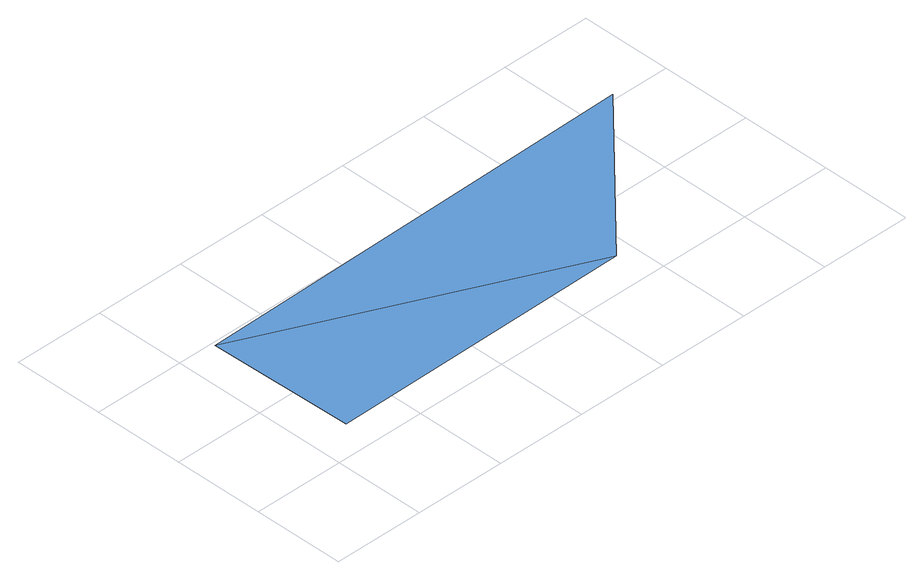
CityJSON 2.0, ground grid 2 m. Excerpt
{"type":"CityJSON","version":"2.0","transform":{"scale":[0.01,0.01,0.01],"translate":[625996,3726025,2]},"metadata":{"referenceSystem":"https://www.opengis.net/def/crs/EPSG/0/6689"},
"CityObjects":{
"waterbody1":{"type":"WaterBody","attributes":{"name":"福岡県津波浸水想定図","class":"1140","function":"2","WaterBodyTsunamiRiskAttribute.description":"1","WaterBodyTsunamiRiskAttribute.rank":"1"},"geometry":[{"type":"MultiSurface","lod":"1","boundaries":[[[0,1,2]],[[3,0,2]]]}]}
},
"vertices":[
[81,392,22],[87,71,22],[762,80,22],[1081,412,22]
]}
